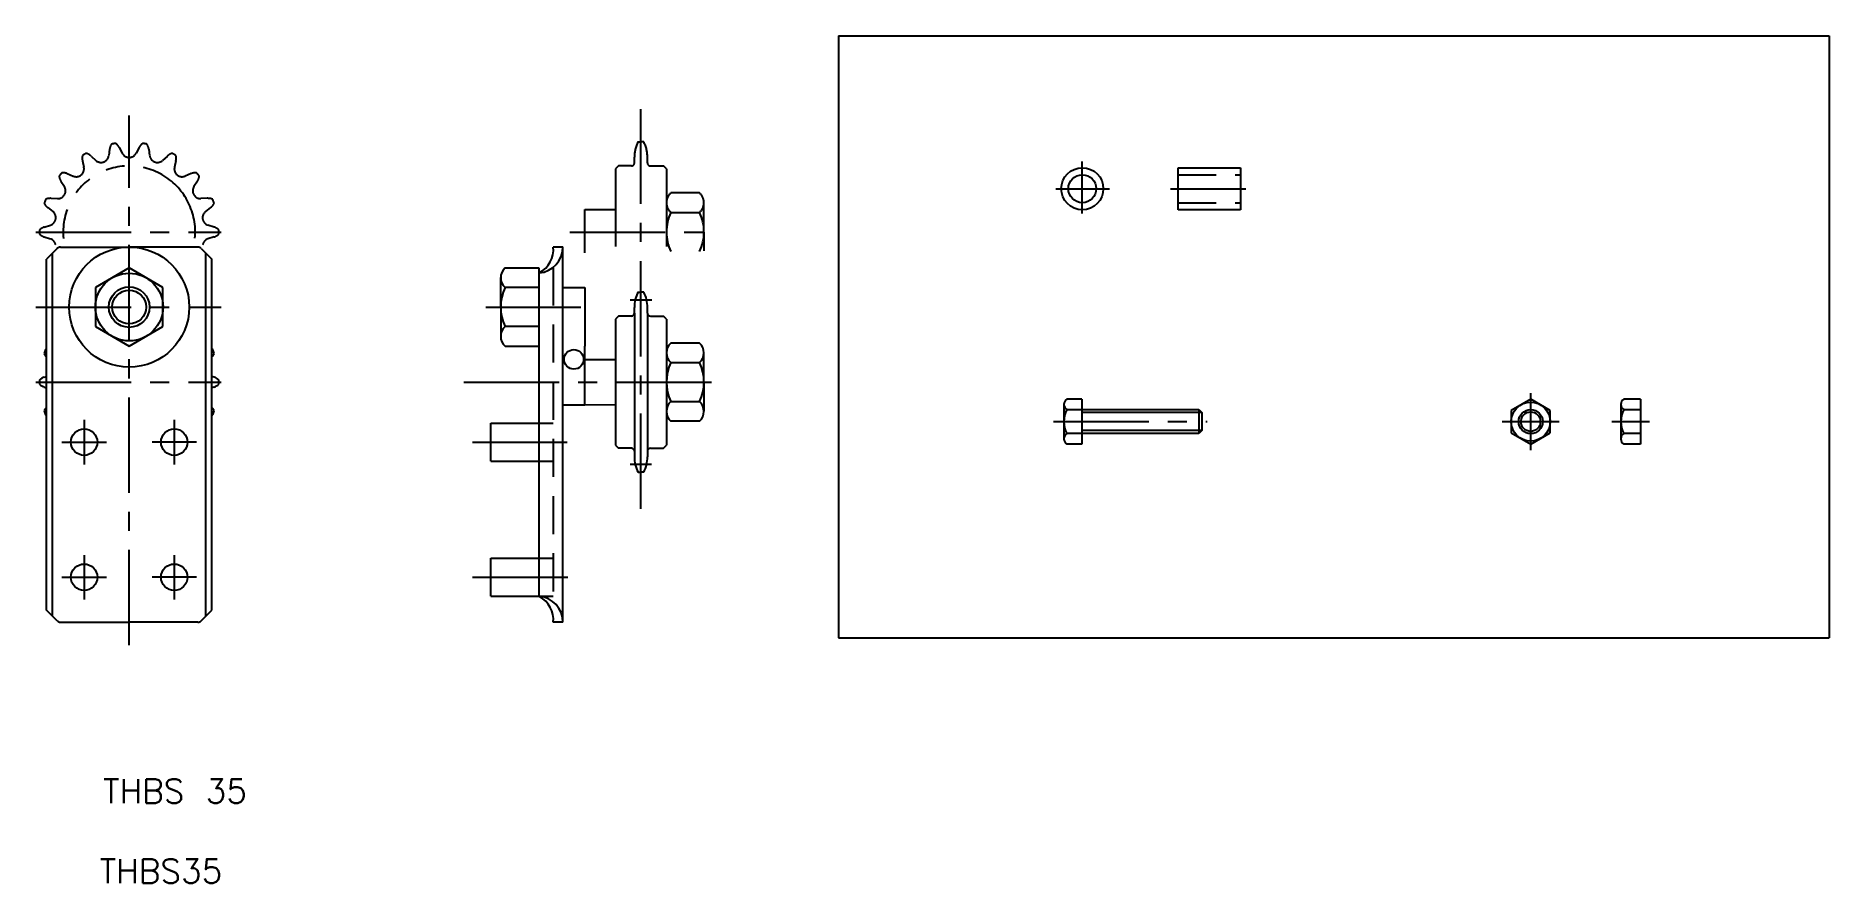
# Model space of a CAD drawing. Extents: x 474 to 1072, y 154 to 436.
import ezdxf
from ezdxf.enums import TextEntityAlignment as Align

# ---------------------------------------------------------------- set-up
doc = ezdxf.new("R2010")
doc.units = 0
for name, pattern in [('CENTER', [50.8, 31.75, -6.35, 6.35, -6.35]), ('DASHED', [19.05, 12.7, -6.35]), ('PHANTOM', [63.5, 31.75, -6.35, 6.35, -6.35, 6.35, -6.35])]:
    doc.linetypes.add(name, pattern=pattern)
doc.layers.get('0').update_dxf_attribs({"linetype": 'CONTINUOUS'})
doc.layers.add('CENTER', color=1, linetype='CENTER')
doc.styles.get("Standard").update_dxf_attribs({"font": 'txt.shx'})

msp = doc.modelspace()

# ---------------------------------------------------------------- linework, layer by layer
at = {"color": 7, "linetype": 'CONTINUOUS'}
for p, q in [((741.66, 436.24), (741.66, 235.69)), ((741.66, 436.24), (1071.66, 436.24)), ((1071.66, 436.24), (1071.66, 235.69)), ((854.8, 392.31), (875.6, 392.31)), ((854.8, 378.31), (854.8, 392.31)), ((875.6, 392.31), (875.6, 378.31)), ((875.6, 378.31), (854.8, 378.31)), ((481.49, 365.46), (477.93, 361.9)), ((482.55, 365.9), (505.43, 365.9)), ((528.3, 365.9), (505.43, 365.9)), ((529.37, 365.46), (532.93, 361.9)), ((649.88, 365.9), (646.68, 365.9)), ((649.88, 241.69), (649.88, 365.9)), ((477.93, 244.9), (477.93, 361.9)), ((479.84, 242.99), (479.84, 363.82)), ((505.43, 358.91), (494.16, 352.41)), ((516.69, 352.41), (505.43, 358.91)), ((531.01, 242.99), (531.01, 363.82)), ((532.93, 244.9), (532.93, 361.9)), ((630.64, 358.91), (641.88, 358.91)), ((641.88, 358.91), (641.88, 249.88)), ((629.17, 345.9), (629.17, 355.75)), ((494.16, 352.41), (494.16, 339.4)), ((516.69, 339.4), (516.69, 352.41)), ((641.88, 352.41), (630.64, 352.41)), ((649.88, 352.41), (657.23, 352.41)), ((649.88, 313.38), (649.88, 352.41)), ((657.23, 352.41), (657.23, 332.89)), ((674.93, 350.9), (675.88, 350.9)), ((676.83, 350.9), (675.88, 350.9)), ((629.17, 345.9), (629.17, 336.05)), ((668.38, 342.9), (667.38, 341.9)), ((667.38, 341.91), (667.38, 299.9)), ((672.73, 342.9), (668.38, 342.9)), ((673.73, 343.9), (673.73, 345.79)), ((673.73, 343.9), (673.73, 297.9)), ((678.03, 343.9), (678.03, 345.79)), ((678.03, 343.9), (678.03, 297.9)), ((679.03, 342.9), (683.38, 342.9)), ((684.38, 341.9), (683.38, 342.9)), ((684.38, 341.9), (684.38, 299.9)), ((494.16, 339.4), (505.43, 332.89)), ((505.43, 332.89), (516.69, 339.4)), ((641.88, 339.4), (630.64, 339.4)), ((630.64, 332.89), (641.88, 332.89)), ((657.23, 313.38), (657.23, 332.89)), ((695.41, 333.91), (685.85, 333.91)), ((696.88, 320.9), (696.88, 330.75)), ((477.15, 322.55), (477.93, 322.79)), ((533.7, 322.55), (532.93, 322.79)), ((657.23, 328.4), (667.38, 328.4)), ((685.85, 327.41), (695.41, 327.41)), ((477.15, 319.26), (477.93, 319.01)), ((533.7, 319.26), (532.93, 319.01)), ((696.88, 320.9), (696.88, 311.24)), ((649.88, 313.38), (657.23, 313.38)), ((657.23, 313.38), (667.38, 313.4)), ((685.85, 314.4), (695.41, 314.4)), ((696.88, 311.05), (696.88, 311.05)), ((816.76, 313.48), (816.76, 301.98)), ((822.76, 315.23), (817.77, 315.23)), ((817.77, 311.73), (861.76, 311.73)), ((822.76, 315.23), (822.76, 300.23)), ((861.76, 311.73), (862.76, 310.73)), ((861.76, 311.73), (861.76, 303.73)), ((862.76, 310.73), (862.76, 304.73)), ((972.25, 315.23), (965.76, 311.48)), ((965.76, 311.48), (965.76, 303.98)), ((978.75, 311.48), (972.25, 315.23)), ((978.75, 303.98), (978.75, 311.48)), ((1002.27, 313.48), (1002.27, 301.98)), ((1008.77, 315.23), (1003.28, 315.23)), ((1003.28, 311.73), (1008.77, 311.73)), ((1008.77, 315.23), (1008.77, 300.23)), ((695.41, 307.89), (685.85, 307.89)), ((862.76, 304.73), (861.76, 303.73)), ((667.38, 299.9), (668.38, 298.9)), ((672.73, 298.9), (668.38, 298.9)), ((679.03, 298.9), (683.38, 298.9)), ((683.38, 298.9), (684.38, 299.9)), ((861.76, 303.73), (817.77, 303.73)), ((822.76, 300.23), (817.77, 300.23)), ((965.76, 303.98), (972.25, 300.23)), ((972.25, 300.23), (978.75, 303.98)), ((1008.77, 303.73), (1003.28, 303.73)), ((1008.77, 300.23), (1003.28, 300.23)), ((673.73, 297.9), (673.73, 296.02)), ((678.03, 297.9), (678.03, 296.02)), ((674.93, 290.9), (675.88, 290.9)), ((676.83, 290.9), (675.88, 290.9)), ((481.49, 241.34), (477.93, 244.9)), ((529.37, 241.34), (532.93, 244.9)), ((482.55, 240.9), (505.43, 240.9)), ((528.3, 240.9), (505.43, 240.9)), ((649.88, 240.9), (646.68, 240.9)), ((646.68, 240.9), (646.68, 240.9)), ((741.66, 235.69), (1071.66, 235.69))]:
    msp.add_line(p, q, dxfattribs=at)
at = {"color": 3, "linetype": 'PHANTOM'}
for p, q in [((674.93, 400.9), (675.88, 400.9)), ((676.83, 400.9), (675.88, 400.9)), ((489.86, 394.57), (490.33, 392.47)), ((492.71, 396.21), (494.3, 394.76)), ((498.9, 398.46), (498.61, 396.33)), ((502.14, 399.03), (503.13, 397.13)), ((508.71, 399.03), (507.72, 397.13)), ((511.96, 398.46), (512.24, 396.33)), ((518.14, 396.21), (516.55, 394.76)), ((520.99, 394.57), (520.52, 392.47)), ((673.73, 393.9), (673.73, 395.79)), ((678.03, 393.9), (678.03, 395.79)), ((484.82, 390.34), (486.81, 389.52)), ((526.03, 390.34), (524.04, 389.52)), ((668.38, 392.9), (667.38, 391.9)), ((667.38, 391.91), (667.38, 366.09)), ((672.73, 392.9), (668.38, 392.9)), ((679.03, 392.9), (683.38, 392.9)), ((684.38, 391.9), (683.38, 392.9)), ((684.38, 391.9), (684.38, 366.09)), ((482.71, 387.82), (483.86, 386.01)), ((528.14, 387.82), (526.99, 386.01)), ((695.41, 383.91), (685.85, 383.91)), ((478.29, 379.03), (480, 377.72)), ((479.42, 382.12), (481.56, 382.03)), ((531.43, 382.12), (529.29, 382.03)), ((532.56, 379.03), (530.86, 377.72)), ((657.23, 363.93), (657.23, 378.4)), ((657.23, 378.4), (667.38, 378.4)), ((685.85, 377.41), (695.41, 377.41)), ((696.88, 370.9), (696.88, 380.75)), ((477.15, 372.55), (479.2, 373.19)), ((533.7, 372.55), (531.65, 373.19)), ((696.88, 370.9), (696.88, 364.62)), ((477.15, 369.26), (479.2, 368.61)), ((533.7, 369.26), (531.65, 368.61)), ((625.88, 294.57), (625.88, 307.23)), ((625.88, 294.57), (625.88, 307.23)), ((625.88, 307.23), (646.68, 307.23)), ((625.88, 294.57), (646.68, 294.57)), ((625.88, 249.57), (625.88, 262.23)), ((625.88, 262.23), (646.68, 262.23)), ((625.88, 249.57), (646.68, 249.57))]:
    msp.add_line(p, q, dxfattribs=at)
at = {"color": 3, "linetype": 'DASHED'}
for p, q in [((854.8, 389.96), (875.6, 389.96)), ((854.8, 380.66), (875.6, 380.66)), ((646.68, 359.15), (646.68, 249.57))]:
    msp.add_line(p, q, dxfattribs=at)
at = {"color": 3, "linetype": 'CONTINUOUS'}
for p, q in [((862.76, 310.73), (822.76, 310.73)), ((862.76, 304.73), (822.76, 304.73))]:
    msp.add_line(p, q, dxfattribs=at)
at = {"color": 7, "linetype": 'CONTINUOUS'}
for centre, radius in [((822.9, 385.31), 7), ((822.9, 385.31), 4.65), ((505.43, 345.9), 20), ((505.43, 345.9), 11.27), ((505.43, 345.9), 6.76), ((505.43, 345.9), 5.63), ((653.55, 328.48), 3.25), ((972.25, 307.73), 6.5), ((972.25, 307.73), 4), ((972.25, 307.73), 3.25), ((490.43, 300.9), 4.4), ((520.43, 300.9), 4.4), ((490.43, 255.9), 4.4), ((520.43, 255.9), 4.4)]:
    msp.add_circle(centre, radius, dxfattribs=at)
at = {"color": 3, "linetype": 'PHANTOM'}
for centre, radius, start, end in [((505.43, 370.9), 29.87, 100, 101.387), ((505.43, 370.9), 29.87, 98.613, 100), ((498.42, 397.09), 4.19, 27.558, 52.836), ((512.43, 397.09), 4.19, 127.164, 152.442), ((505.43, 370.9), 29.87, 80, 81.387), ((505.43, 370.9), 29.87, 78.613, 80), ((683.51, 396.19), 9.79, 151.24, 182.352), ((668.24, 396.19), 9.79, 357.648, 28.76), ((493.96, 395.47), 4.19, 167.164, 192.442), ((505.43, 370.9), 29.87, 120, 121.387), ((505.43, 370.9), 29.87, 118.613, 120), ((489.89, 393.12), 4.19, 47.558, 72.836), ((496.05, 396.67), 2.59, 227.558, 290), ((496.05, 396.67), 2.59, 290, 352.442), ((503.05, 397.91), 4.19, 147.164, 172.442), ((505.43, 398.33), 2.59, 207.558, 270), ((505.43, 398.33), 2.59, 270, 332.442), ((507.8, 397.91), 4.19, 7.558, 32.836), ((514.81, 396.67), 2.59, 187.558, 250), ((514.81, 396.67), 2.59, 250, 312.442), ((520.96, 393.12), 4.19, 107.164, 132.442), ((505.43, 370.9), 29.87, 60, 61.387), ((505.43, 370.9), 29.87, 58.613, 60), ((516.9, 395.47), 4.19, 347.558, 12.836), ((505.43, 370.9), 29.87, 140, 141.387), ((486.25, 390.06), 4.19, 187.164, 212.442), ((505.43, 370.9), 29.87, 138.613, 140), ((483.22, 386.46), 4.19, 67.558, 92.836), ((505.43, 370.9), 22, 354.727, 185.624), ((487.8, 391.91), 2.59, 247.558, 310), ((487.8, 391.91), 2.59, 310, 12.442), ((523.05, 391.91), 2.59, 167.558, 230), ((523.05, 391.91), 2.59, 230, 292.442), ((527.63, 386.46), 4.19, 87.164, 112.442), ((505.43, 370.9), 29.87, 40, 41.387), ((524.61, 390.06), 4.19, 327.558, 352.836), ((505.43, 370.9), 29.87, 38.613, 40), ((672.73, 393.9), 1, 270, 0), ((679.03, 393.9), 1, 180, 270), ((481.67, 384.62), 2.59, 267.558, 330), ((481.67, 384.62), 2.59, 330, 32.442), ((529.18, 384.62), 2.59, 147.558, 210), ((529.18, 384.62), 2.59, 210, 272.442), ((688.71, 380.66), 4.33, 131.361, 228.639), ((692.54, 380.66), 4.33, 311.361, 48.639), ((505.43, 370.9), 29.87, 160, 161.387), ((480.85, 382.35), 4.19, 207.164, 232.442), ((505.43, 370.9), 29.87, 158.613, 160), ((479.24, 377.93), 4.19, 87.558, 112.836), ((478.42, 375.67), 2.59, 350, 52.442), ((532.43, 375.67), 2.59, 127.558, 190), ((531.61, 377.93), 4.19, 67.164, 92.442), ((530, 382.35), 4.19, 307.558, 332.836), ((505.43, 370.9), 29.87, 20, 21.387), ((505.43, 370.9), 29.87, 18.613, 20), ((699.51, 370.9), 15.14, 154.551, 205.449), ((681.74, 370.9), 15.14, 334.551, 25.449), ((505.43, 370.9), 29.87, 178.613, 180), ((505.43, 370.9), 29.87, 180, 181.387), ((478.42, 368.55), 4.19, 107.558, 132.836), ((478.42, 375.67), 2.59, 287.558, 350), ((532.43, 375.67), 2.59, 190, 252.442), ((532.43, 368.55), 4.19, 47.164, 72.442), ((505.43, 370.9), 29.87, 0, 1.387), ((505.43, 370.9), 29.87, 358.613, 0), ((478.42, 373.25), 4.19, 227.164, 252.442), ((478.42, 366.14), 2.59, 10, 72.442), ((532.43, 366.14), 2.59, 107.558, 170), ((532.43, 373.25), 4.19, 287.558, 312.836)]:
    msp.add_arc(centre, radius, start, end, dxfattribs=at)
at = {"color": 7, "linetype": 'CONTINUOUS'}
for centre, radius, start, end in [((482.55, 364.4), 1.5, 90, 134.973), ((528.3, 364.4), 1.5, 45, 90), ((641.21, 365.88), 8.67, 275.156, 0.17), ((638.05, 365.01), 8.67, 298.126, 5.882), ((633.5, 355.66), 4.33, 131.361, 228.639), ((642.38, 356.93), 0.5, 118.153, 180), ((532.34, 341.37), 5.63, 82.265, 84.028), ((644.31, 345.9), 15.14, 154.551, 205.449), ((683.51, 346.19), 9.79, 151.24, 182.352), ((668.24, 346.19), 9.79, 357.648, 28.76), ((672.73, 343.9), 1, 270, 0), ((679.03, 343.9), 1, 180, 270), ((633.5, 336.15), 4.33, 131.361, 228.639), ((505.43, 320.9), 29.87, 160, 161.387), ((480.85, 332.35), 4.19, 207.164, 225.764), ((505.43, 320.9), 29.87, 158.613, 160), ((479.24, 327.93), 4.19, 108.305, 112.836), ((531.61, 327.93), 4.19, 67.164, 71.695), ((530, 332.35), 4.19, 314.236, 332.836), ((505.43, 320.9), 29.87, 20, 21.387), ((505.43, 320.9), 29.87, 18.613, 20), ((688.71, 330.66), 4.33, 131.361, 228.639), ((692.54, 330.66), 4.33, 311.361, 48.639), ((699.51, 320.9), 15.14, 154.551, 205.449), ((681.74, 320.9), 15.14, 334.551, 25.449), ((505.43, 320.9), 29.87, 178.613, 180), ((505.43, 320.9), 29.87, 180, 181.387), ((478.42, 318.55), 4.19, 107.558, 132.836), ((478.42, 323.25), 4.19, 227.164, 252.442), ((532.43, 318.55), 4.19, 47.164, 72.442), ((532.43, 323.25), 4.19, 287.558, 312.836), ((505.43, 320.9), 29.87, 0, 1.387), ((505.43, 320.9), 29.87, 358.613, 0), ((480.85, 309.46), 4.19, 134.236, 152.836), ((505.43, 320.9), 29.87, 198.613, 200), ((505.43, 320.9), 29.87, 200, 201.387), ((530, 309.46), 4.19, 27.164, 45.764), ((505.43, 320.9), 29.87, 338.613, 340), ((505.43, 320.9), 29.87, 340, 341.387), ((688.71, 311.15), 4.33, 131.361, 228.639), ((692.54, 311.15), 4.33, 311.361, 48.639), ((818.78, 313.48), 2.02, 120.016, 239.984), ((825.19, 307.73), 8.43, 151.659, 208.341), ((1004.29, 313.48), 2.02, 120.016, 239.984), ((1010.7, 307.73), 8.43, 151.659, 208.341), ((479.24, 313.87), 4.19, 247.164, 251.695), ((531.61, 313.87), 4.19, 288.305, 292.836), ((672.73, 297.9), 1, 0, 90), ((679.03, 297.9), 1, 90, 180), ((818.78, 301.98), 2.02, 120.016, 239.984), ((1004.29, 301.98), 2.02, 120.016, 239.984), ((683.51, 295.62), 9.79, 177.648, 208.76), ((668.24, 295.62), 9.79, 331.24, 2.352), ((642.38, 249.88), 0.5, 180, 241.847), ((641.21, 240.93), 8.67, 359.83, 84.837), ((638.05, 241.79), 8.67, 354.118, 61.874), ((482.55, 242.4), 1.5, 225, 270), ((528.3, 242.4), 1.5, 270, 315.027)]:
    msp.add_arc(centre, radius, start, end, dxfattribs=at)
at = {"layer": 'CENTER', "color": 1, "linetype": 'CENTER'}
for p, q in [((505.43, 233.24), (505.43, 409.73)), ((675.88, 278.68), (675.88, 411.82)), ((822.9, 377.11), (822.9, 394.43)), ((814.13, 385.31), (831.98, 385.31)), ((852.32, 385.31), (877.34, 385.31)), ((474.34, 370.9), (536.11, 370.9)), ((652.23, 370.9), (701.88, 370.9)), ((672.34, 348.33), (679.48, 348.33)), ((474.34, 345.9), (536.11, 345.9)), ((624.17, 345.9), (659.79, 345.9)), ((474.34, 320.9), (536.11, 320.9)), ((616.88, 320.9), (699.67, 320.9)), ((972.25, 298.23), (972.25, 317.23)), ((490.43, 308.3), (490.43, 293.5)), ((520.43, 308.3), (520.43, 293.5)), ((813.28, 307.73), (864.48, 307.73)), ((962.75, 307.73), (981.75, 307.73)), ((999.27, 307.73), (1011.77, 307.73)), ((483.03, 300.9), (497.83, 300.9)), ((527.83, 300.9), (513.03, 300.9)), ((619.79, 300.9), (651.35, 300.9)), ((679.41, 293.48), (672.27, 293.48)), ((490.43, 263.3), (490.43, 248.5)), ((520.43, 263.3), (520.43, 248.5)), ((483.03, 255.9), (497.83, 255.9)), ((527.83, 255.9), (513.03, 255.9)), ((619.79, 255.9), (654.8, 255.9))]:
    msp.add_line(p, q, dxfattribs=at)

# ---------------------------------------------------------------- texts
at = {"color": 7, "linetype": 'CONTINUOUS'}
for s, p in [('THBS 35', (520.7, 178.28)), ('THBS35', (516.02, 151.6))]:
    msp.add_text(s, height=8, dxfattribs=at).set_placement(p, align=Align.BOTTOM_CENTER)

doc.saveas('drawing.dxf')
